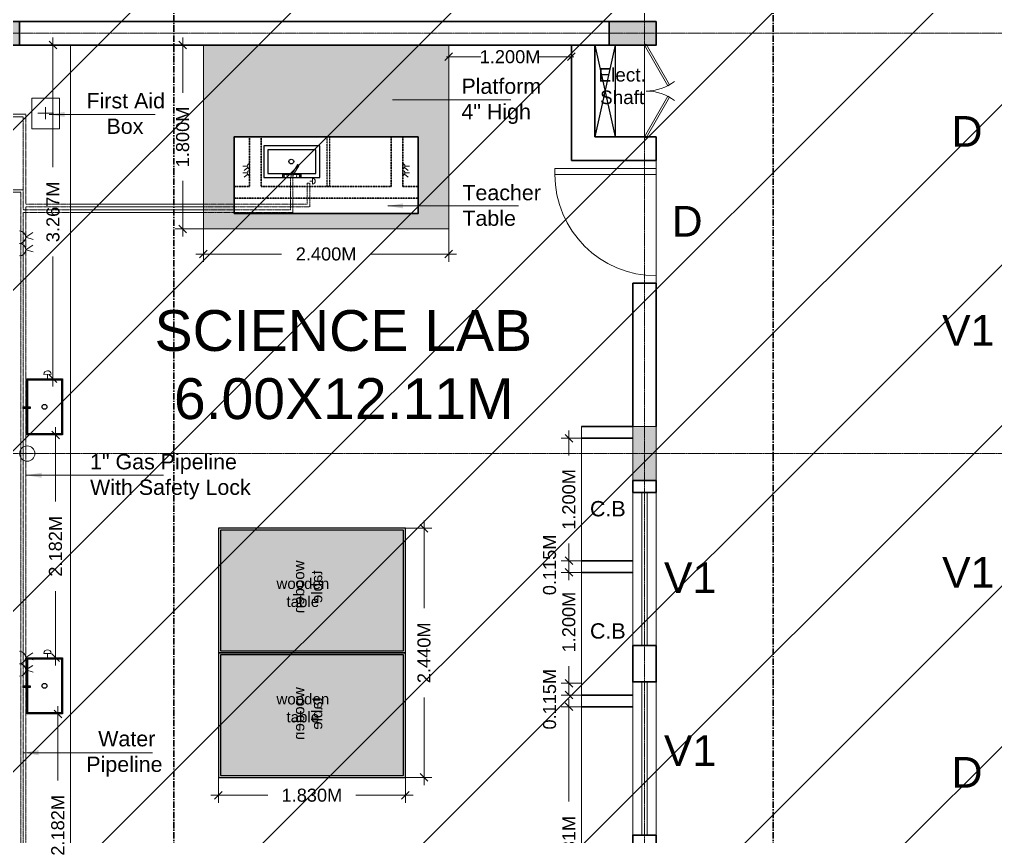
# Model space of a CAD drawing. Header units: metres. Extents: x 1608201 to 1961866, y 406505 to 647036.
# Drawn here: x 1683987 to 1693537, y 514562 to 522561 of the extents above; entities that cross this region are included whole.
import ezdxf

# ---------------------------------------------------------------- set-up
doc = ezdxf.new("R2010")
doc.units = ezdxf.units.M
doc.header["$LTSCALE"] = 1000
doc.header["$PDMODE"] = 35
doc.linetypes.add('CENTER', pattern=[2, 1.25, -0.25, 0.25, -0.25])
doc.linetypes.add('HIDDEN', pattern=[0.375, 0.25, -0.125])
doc.layers.get('Defpoints').update_dxf_attribs({"lineweight": 18})
for name, color, linetype, lineweight in [('- WALL', 7, 'Continuous', 30), ('2 elevation', 1, 'Continuous', 5), ('arrow', 63, 'Continuous', 13), ('Col-Hatch', 9, 'Continuous', 13), ('coloum hatch', 254, 'Continuous', 9), ('Column', 252, 'Continuous', 30), ('dimension', 6, 'Continuous', 13), ('Door', 54, 'Continuous', 13), ('elevation', 1, 'Continuous', 13), ('fire extinguisher', 1, 'Continuous', 15), ('Fixture', 44, 'Continuous', 9), ('gas pipeline', 25, 'Continuous', 13), ('grid', 21, 'CENTER', 15), ('Hatch', 8, 'Continuous', 13), ('P-SANRFIM', 6, 'Continuous', 9), ('Section Line', 135, 'CENTER', 30), ('SLAB', 5, 'Continuous', 20), ('Text-1', 240, 'Continuous', 15), ('Text-2', 122, 'Continuous', 25), ('Ventilator', 6, 'Continuous', 18), ('Wall', 7, 'Continuous', 30), ('wall l', 7, 'Continuous', 20), ('water pipeline', 95, 'Continuous', 13), ('Window-Wall', 7, 'Continuous', 18)]:
    doc.layers.add(name, color=color, linetype=linetype, lineweight=lineweight)
for name, color, linetype in [('cupboard', 37, 'Continuous'), ('text', 7, 'Continuous'), ('wash basin', 21, 'Continuous')]:
    doc.layers.add(name, color=color, linetype=linetype)
doc.styles.add('dim-stylus bt', font='arial.ttf')
doc.styles.add('L120', font='simplex.shx', dxfattribs={"height": 1})
doc.dimstyles.new('1      100 (big)', dxfattribs={"dimscale": 75, "dimtxt": 5, "dimasz": 3.5, "dimexe": 1.5, "dimexo": 2, "dimgap": 1, "dimtad": 0, "dimdec": 3, "dimlfac": 0.001, "dimzin": 0, "dimdsep": 46, "dimtxsty": 'dim-stylus bt', "dimblk": 'OBLIQUE', "dimcen": 0, "dimdle": 0.6, "dimclrd": 256, "dimclre": 7, "dimclrt": 256, "dimadec": 0, "dimazin": 0, "dimtfac": 0.7, "dimtdec": 3, "dimtofl": 0, "dimtmove": 1, "dimatfit": 3, "dimldrblk": 'OPEN90', "dimfxl": 0, "dimtolj": 1, "dimtzin": 0, "dimlwd": 15, "dimlwe": 15, "dimarcsym": 0})
doc.dimstyles.new('Tabrej', dxfattribs={"dimtxt": 0.32, "dimasz": 0.2, "dimexe": 0, "dimexo": 0.15, "dimgap": 0.09, "dimtad": 0, "dimdec": 3, "dimzin": 0, "dimdsep": 46, "dimtxsty": 'dim-stylus bt', "dimblk": 'ARCHTICK', "dimcen": 0, "dimdle": 0.05, "dimclrd": 256, "dimclre": 256, "dimclrt": 7, "dimadec": 0, "dimazin": 0, "dimtfac": 1, "dimtdec": 3, "dimtofl": 0, "dimtmove": 0, "dimatfit": 1, "dimfxl": 0, "dimtolj": 1, "dimtzin": 0, "dimlwd": -1, "dimlwe": -1, "dimarcsym": 0})

# ---------------------------------------------------------------- blocks, each defined once
blk = doc.blocks.new('CC')
at = {"layer": 'Col-Hatch', "ltscale": 0.05}
blk.add_hatch(color=256, dxfattribs=at).paths.add_polyline_path([(4078.606, 341.3281), (4078.606, 341.0981), (4079.066, 341.0981), (4079.066, 341.3281)])
at = {"layer": 'Column'}
blk.add_lwpolyline([(4078.606, 341.3281), (4079.066, 341.3281), (4079.066, 341.0981), (4078.606, 341.0981)], close=True, dxfattribs=at)
blk = doc.blocks.new('DFG')
at = {"layer": 'Col-Hatch', "ltscale": 0.05}
blk.add_hatch(color=256, dxfattribs=at).paths.add_polyline_path([(3557.5612, -332.0739), (3557.5612, -332.3039), (3557.0312, -332.3039), (3557.0312, -332.0739)])
blk.add_lwpolyline([(3557.5612, -332.0739), (3557.5612, -332.3039), (3557.0312, -332.3039), (3557.0312, -332.0739), (3557.5612, -332.0739)], dxfattribs=at)
blk = doc.blocks.new('gd')
at = {"layer": 'Door', "ltscale": 0.05}
blk.add_line((526.2223, -408.6283), (526.2223, -407.4283), dxfattribs=at)
blk.add_lwpolyline([(526.2223, -408.5506), (525.2307, -408.5506), (525.2307, -408.4906), (526.2223, -408.4906), (526.2223, -408.5506)], dxfattribs=at)
blk.add_arc((526.2223, -408.4906), 0.9915, 90, 180, dxfattribs=at)
blk = doc.blocks.new('Door - Left Hung 36 in.')
blk.add_lwpolyline([(0.75, -1.3), (0, 0), (31.18, 18), (31.93, 16.7)], close=True)
blk.add_arc((0, 0), 36, 0, 37.31013)
blk = doc.blocks.new('_ArchTick')
at = {"color": 0, "const_width": 0.15}
blk.add_lwpolyline([(-0.5, -0.5), (0.5, 0.5)], dxfattribs=at)
blk = doc.blocks.new('_Oblique')
at = {"color": 0, "linetype": 'ByBlock', "lineweight": -2}
blk.add_line((-0.5, -0.5), (0.5, 0.5), dxfattribs=at)
blk = doc.blocks.new('*D535')
at = {"layer": 'Defpoints', "color": 0, "ltscale": 50, "transparency": 16777216}
for p in [(1685583.6, 522311), (1685787.1, 522311), (1685787.1, 520511)]:
    blk.add_point(p, dxfattribs=at)
at = {"layer": 'dimension', "lineweight": 15, "ltscale": 50, "transparency": 16777216}
for p, q in [((1685583.6, 522386), (1685583.6, 521841.6)), ((1685583.6, 520436), (1685583.6, 520980.4))]:
    blk.add_line(p, q, dxfattribs=at)
at = {"layer": 'dimension', "color": 7, "lineweight": 15, "ltscale": 50, "transparency": 16777216}
for p, q in [((1685787.1, 522311), (1685508.6, 522311)), ((1685787.1, 520511), (1685508.6, 520511))]:
    blk.add_line(p, q, dxfattribs=at)
at = {"layer": 'dimension', "lineweight": 15, "ltscale": 50, "transparency": 16777216, "xscale": 75, "yscale": 75, "zscale": 75}
for p, rotation in [((1685583.6, 522311), 90), ((1685583.6, 520511), 270)]:
    blk.add_blockref('_Oblique', p, dxfattribs=dict(at, rotation=rotation))
at = {"layer": 'dimension', "ltscale": 50, "transparency": 16777216, "insert": (1685583.6, 521411), "char_height": 127.5, "attachment_point": 5, "rotation": 90, "style": 'dim-stylus bt'}
blk.add_mtext('\\A1;1.800M', dxfattribs=at)
blk = doc.blocks.new('_Open90')
at = {"color": 0, "linetype": 'ByBlock', "lineweight": -2}
for p, q in [((0, 0), (-1, 0)), ((-0.5, 0.5), (0, 0)), ((0, 0), (-0.5, -0.5))]:
    blk.add_line(p, q, dxfattribs=at)
blk = doc.blocks.new('*D536')
at = {"layer": 'Defpoints', "color": 0, "ltscale": 50, "transparency": 16777216}
for p in [(1685787.1, 520511), (1688187.1, 520511), (1685787.1, 520264.7)]:
    blk.add_point(p, dxfattribs=at)
at = {"layer": 'dimension', "color": 7, "lineweight": 15, "ltscale": 50, "transparency": 16777216}
for p, q in [((1685787.1, 520511), (1685787.1, 520189.7)), ((1688187.1, 520511), (1688187.1, 520189.7))]:
    blk.add_line(p, q, dxfattribs=at)
at = {"layer": 'dimension', "lineweight": 15, "ltscale": 50, "transparency": 16777216}
for p, q in [((1685712.1, 520264.7), (1686549.4, 520264.7)), ((1688262.1, 520264.7), (1687424.8, 520264.7))]:
    blk.add_line(p, q, dxfattribs=at)
at = {"layer": 'dimension', "lineweight": 15, "ltscale": 50, "transparency": 16777216, "xscale": 75, "yscale": 75, "zscale": 75, "rotation": 180}
blk.add_blockref('_Oblique', (1685787.1, 520264.7), dxfattribs=at)
at = {"layer": 'dimension', "lineweight": 15, "ltscale": 50, "transparency": 16777216, "xscale": 75, "yscale": 75, "zscale": 75}
blk.add_blockref('_Oblique', (1688187.1, 520264.7), dxfattribs=at)
at = {"layer": 'dimension', "ltscale": 50, "transparency": 16777216, "insert": (1686987.1, 520264.7), "char_height": 127.5, "attachment_point": 5, "style": 'dim-stylus bt'}
blk.add_mtext('\\A1;2.400M', dxfattribs=at)
blk = doc.blocks.new('*D537')
at = {"layer": 'Defpoints', "color": 0, "ltscale": 50, "transparency": 16777216}
for p in [(1689362.6, 517261.8), (1689487.1, 517261.8), (1689487.1, 516061.8)]:
    blk.add_point(p, dxfattribs=at)
at = {"layer": 'dimension', "lineweight": 15, "ltscale": 50, "transparency": 16777216}
for p, q in [((1689362.6, 517336.8), (1689362.6, 517092.4)), ((1689362.6, 515986.8), (1689362.6, 516231.2))]:
    blk.add_line(p, q, dxfattribs=at)
at = {"layer": 'dimension', "color": 7, "lineweight": 15, "ltscale": 50, "transparency": 16777216}
for p, q in [((1689487.1, 517261.8), (1689287.6, 517261.8)), ((1689487.1, 516061.8), (1689287.6, 516061.8))]:
    blk.add_line(p, q, dxfattribs=at)
at = {"layer": 'dimension', "lineweight": 15, "ltscale": 50, "transparency": 16777216, "xscale": 75, "yscale": 75, "zscale": 75}
for p, rotation in [((1689362.6, 517261.8), 90), ((1689362.6, 516061.8), 270)]:
    blk.add_blockref('_Oblique', p, dxfattribs=dict(at, rotation=rotation))
at = {"layer": 'dimension', "ltscale": 50, "transparency": 16777216, "insert": (1689362.6, 516661.8), "char_height": 127.5, "attachment_point": 5, "rotation": 90, "style": 'dim-stylus bt'}
blk.add_mtext('\\A1;1.200M', dxfattribs=at)
blk = doc.blocks.new('Faucet - kit sink top')
at = {"layer": 'Fixture'}
for p, q in [((-5.5, -0.75), (-5.5, -1.25)), ((-4.94278, -0.75), (-5.5, -0.75)), ((-5.5, -1.25), (-4.94278, -1.25)), ((-0.14775, -1.7441), (3.56698, -8.1782)), ((4.43301, -7.6782), (0.71828, -1.2441)), ((4.94278, -0.75), (5.5, -0.75)), ((5.5, -1.25), (4.94278, -1.25)), ((5.5, -0.75), (5.5, -1.25))]:
    blk.add_line(p, q, dxfattribs=at)
blk.add_lwpolyline([(-0.00587, -2), (-6, -2), (-6, 0), (6, 0), (6, -2), (1.15195, -2)], dxfattribs=at)
for centre, radius in [((-4, -1), 1), ((4, -1), 1), ((0, -1), 0.75)]:
    blk.add_circle(centre, radius, dxfattribs=at)
blk.add_arc((4, -7.9282), 0.5, 210, 30, dxfattribs=at)
blk = doc.blocks.new('tyrtyr')
at = {"layer": 'Fixture'}
for p, q in [((1314980, 621255), (1314888, 621255)), ((1314934, 621282), (1314934, 621337)), ((1314951, 621276), (1314987, 621322))]:
    blk.add_line(p, q, dxfattribs=at)
blk.add_arc((1314934, 621250), 31.6, 9.1026, 170.8974, dxfattribs=at)
blk = doc.blocks.new('dfgrge')
at = {"layer": 'elevation'}
for p, q in [((1314379.9, 626684.3), (1314435.8, 626684.3)), ((1314407.8, 626684.3), (1314407.8, 626658.5))]:
    blk.add_line(p, q, dxfattribs=at)
blk.add_arc((1314407.8, 626684.3), 28, 0, 180, dxfattribs=at)
blk = doc.blocks.new('*D539')
at = {"layer": 'Defpoints', "color": 0, "ltscale": 50, "transparency": 16777216}
for p in [(1689487.1, 518461.8), (1689362.6, 517261.8), (1689487.1, 517261.8)]:
    blk.add_point(p, dxfattribs=at)
at = {"layer": 'dimension', "lineweight": 15, "ltscale": 50, "transparency": 16777216}
for p, q in [((1689362.6, 518536.8), (1689362.6, 518292.4)), ((1689362.6, 517186.8), (1689362.6, 517431.2))]:
    blk.add_line(p, q, dxfattribs=at)
at = {"layer": 'dimension', "color": 7, "lineweight": 15, "ltscale": 50, "transparency": 16777216}
for p, q in [((1689487.1, 518461.8), (1689287.6, 518461.8)), ((1689487.1, 517261.8), (1689287.6, 517261.8))]:
    blk.add_line(p, q, dxfattribs=at)
at = {"layer": 'dimension', "lineweight": 15, "ltscale": 50, "transparency": 16777216, "xscale": 75, "yscale": 75, "zscale": 75}
for p, rotation in [((1689362.6, 518461.8), 90), ((1689362.6, 517261.8), 270)]:
    blk.add_blockref('_Oblique', p, dxfattribs=dict(at, rotation=rotation))
at = {"layer": 'dimension', "ltscale": 50, "transparency": 16777216, "insert": (1689362.6, 517861.8), "char_height": 127.5, "attachment_point": 5, "rotation": 90, "style": 'dim-stylus bt'}
blk.add_mtext('\\A1;1.200M', dxfattribs=at)
blk = doc.blocks.new('*D540')
at = {"layer": 'Defpoints', "color": 0, "ltscale": 50, "transparency": 16777216}
for p in [(1687763.2, 517580.5), (1687945.2, 517580.5), (1687763.2, 515140.5)]:
    blk.add_point(p, dxfattribs=at)
at = {"layer": 'dimension', "lineweight": 15, "ltscale": 50, "transparency": 16777216}
for p, q in [((1687945.2, 517655.5), (1687945.2, 516798.2)), ((1687945.2, 515065.5), (1687945.2, 515922.8))]:
    blk.add_line(p, q, dxfattribs=at)
at = {"layer": 'dimension', "color": 7, "lineweight": 15, "ltscale": 50, "transparency": 16777216}
for p, q in [((1687763.2, 517580.5), (1688020.2, 517580.5)), ((1687763.2, 515140.5), (1688020.2, 515140.5))]:
    blk.add_line(p, q, dxfattribs=at)
at = {"layer": 'dimension', "lineweight": 15, "ltscale": 50, "transparency": 16777216, "xscale": 75, "yscale": 75, "zscale": 75}
for p, rotation in [((1687945.2, 517580.5), 90), ((1687945.2, 515140.5), 270)]:
    blk.add_blockref('_Oblique', p, dxfattribs=dict(at, rotation=rotation))
at = {"layer": 'dimension', "ltscale": 50, "transparency": 16777216, "insert": (1687945.2, 516360.5), "char_height": 127.5, "attachment_point": 5, "rotation": 90, "style": 'dim-stylus bt'}
blk.add_mtext('\\A1;2.440M', dxfattribs=at)
blk = doc.blocks.new('*D541')
at = {"layer": 'Defpoints', "color": 0, "ltscale": 50, "transparency": 16777216}
for p in [(1684372.1, 515762.2), (1684362.1, 513580.1), (1684362.1, 513580.1)]:
    blk.add_point(p, dxfattribs=at)
at = {"layer": 'dimension', "lineweight": 15, "ltscale": 50, "transparency": 16777216}
for p, q in [((1684362.1, 515837.2), (1684362.1, 515108.9)), ((1684362.1, 513505.1), (1684362.1, 514233.5))]:
    blk.add_line(p, q, dxfattribs=at)
at = {"layer": 'dimension', "color": 7, "lineweight": 15, "ltscale": 50, "transparency": 16777216}
for p, q in [((1684372.1, 515762.2), (1684287.1, 515762.2)), ((1684362.1, 513580.1), (1684287.1, 513580.1))]:
    blk.add_line(p, q, dxfattribs=at)
at = {"layer": 'dimension', "lineweight": 15, "ltscale": 50, "transparency": 16777216, "xscale": 75, "yscale": 75, "zscale": 75}
for p, rotation in [((1684362.1, 515762.2), 90), ((1684362.1, 513580.1), 270)]:
    blk.add_blockref('_Oblique', p, dxfattribs=dict(at, rotation=rotation))
at = {"layer": 'dimension', "ltscale": 50, "transparency": 16777216, "insert": (1684362.1, 514671.2), "char_height": 127.5, "attachment_point": 5, "rotation": 90, "style": 'dim-stylus bt'}
blk.add_mtext('\\A1;2.182M', dxfattribs=at)
blk = doc.blocks.new('*D542')
at = {"layer": 'Defpoints', "color": 0, "ltscale": 50, "transparency": 16777216}
for p in [(1684339.3, 518494.3), (1684407.1, 518494.3), (1684407.1, 516312.2)]:
    blk.add_point(p, dxfattribs=at)
at = {"layer": 'dimension', "lineweight": 15, "ltscale": 50, "transparency": 16777216}
for p, q in [((1684339.3, 518569.3), (1684339.3, 517841)), ((1684339.3, 516237.2), (1684339.3, 516965.6))]:
    blk.add_line(p, q, dxfattribs=at)
at = {"layer": 'dimension', "color": 7, "lineweight": 15, "ltscale": 50, "transparency": 16777216}
for p, q in [((1684407.1, 518494.3), (1684264.3, 518494.3)), ((1684407.1, 516312.2), (1684264.3, 516312.2))]:
    blk.add_line(p, q, dxfattribs=at)
at = {"layer": 'dimension', "lineweight": 15, "ltscale": 50, "transparency": 16777216, "xscale": 75, "yscale": 75, "zscale": 75}
for p, rotation in [((1684339.3, 518494.3), 90), ((1684339.3, 516312.2), 270)]:
    blk.add_blockref('_Oblique', p, dxfattribs=dict(at, rotation=rotation))
at = {"layer": 'dimension', "ltscale": 50, "transparency": 16777216, "insert": (1684339.3, 517403.3), "char_height": 127.5, "attachment_point": 5, "rotation": 90, "style": 'dim-stylus bt'}
blk.add_mtext('\\A1;2.182M', dxfattribs=at)
blk = doc.blocks.new('*D543')
at = {"layer": 'Defpoints', "color": 0, "ltscale": 50, "transparency": 16777216}
for p in [(1684314.5, 522311), (1684407.1, 522311), (1684407.1, 519044.3)]:
    blk.add_point(p, dxfattribs=at)
at = {"layer": 'dimension', "lineweight": 15, "ltscale": 50, "transparency": 16777216}
for p, q in [((1684314.5, 522386), (1684314.5, 521114.2)), ((1684314.5, 518969.3), (1684314.5, 520241.1))]:
    blk.add_line(p, q, dxfattribs=at)
at = {"layer": 'dimension', "color": 7, "lineweight": 15, "ltscale": 50, "transparency": 16777216}
for p, q in [((1684407.1, 522311), (1684239.5, 522311)), ((1684407.1, 519044.3), (1684239.5, 519044.3))]:
    blk.add_line(p, q, dxfattribs=at)
at = {"layer": 'dimension', "lineweight": 15, "ltscale": 50, "transparency": 16777216, "xscale": 75, "yscale": 75, "zscale": 75}
for p, rotation in [((1684314.5, 522311), 90), ((1684314.5, 519044.3), 270)]:
    blk.add_blockref('_Oblique', p, dxfattribs=dict(at, rotation=rotation))
at = {"layer": 'dimension', "ltscale": 50, "transparency": 16777216, "insert": (1684314.5, 520677.7), "char_height": 127.5, "attachment_point": 5, "rotation": 90, "style": 'dim-stylus bt'}
blk.add_mtext('\\A1;3.267M', dxfattribs=at)
blk = doc.blocks.new('*D544')
at = {"layer": 'Defpoints', "color": 0, "ltscale": 50, "transparency": 16777216}
for p in [(1688187.1, 522311), (1689387.1, 522311), (1689387.1, 522196)]:
    blk.add_point(p, dxfattribs=at)
at = {"layer": 'dimension', "lineweight": 15, "ltscale": 50, "transparency": 16777216}
for p, q in [((1688187.1, 522311), (1688187.1, 522195.2)), ((1689387.1, 522311), (1689387.1, 522195.2)), ((1688164.6, 522196), (1688502.7, 522196)), ((1689409.6, 522196), (1689071.5, 522196))]:
    blk.add_line(p, q, dxfattribs=at)
at = {"layer": 'dimension', "lineweight": 15, "ltscale": 50, "transparency": 16777216, "xscale": 75, "yscale": 75, "zscale": 75, "rotation": 180}
blk.add_blockref('_Oblique', (1688187.1, 522196), dxfattribs=at)
at = {"layer": 'dimension', "lineweight": 15, "ltscale": 50, "transparency": 16777216, "xscale": 75, "yscale": 75, "zscale": 75}
blk.add_blockref('_Oblique', (1689387.1, 522196), dxfattribs=at)
at = {"layer": 'dimension', "ltscale": 50, "transparency": 16777216, "insert": (1688787.1, 522196), "char_height": 127.5, "attachment_point": 5, "style": 'dim-stylus bt'}
blk.add_mtext('\\A1;1.200M', dxfattribs=at)
blk = doc.blocks.new('*D548')
at = {"layer": 'Defpoints', "color": 0, "ltscale": 50, "transparency": 16777216}
for p in [(1689362.6, 515831.8), (1689487.1, 515831.8), (1689483.8, 513101)]:
    blk.add_point(p, dxfattribs=at)
at = {"layer": 'dimension', "lineweight": 15, "ltscale": 50, "transparency": 16777216}
for p, q in [((1689362.6, 515906.8), (1689362.6, 514904.1)), ((1689362.6, 513026), (1689362.6, 514028.7))]:
    blk.add_line(p, q, dxfattribs=at)
at = {"layer": 'dimension', "color": 7, "lineweight": 15, "ltscale": 50, "transparency": 16777216}
for p, q in [((1689487.1, 515831.8), (1689287.6, 515831.8)), ((1689483.8, 513101), (1689287.6, 513101))]:
    blk.add_line(p, q, dxfattribs=at)
at = {"layer": 'dimension', "lineweight": 15, "ltscale": 50, "transparency": 16777216, "xscale": 75, "yscale": 75, "zscale": 75}
for p, rotation in [((1689362.6, 515831.8), 90), ((1689362.6, 513101), 270)]:
    blk.add_blockref('_Oblique', p, dxfattribs=dict(at, rotation=rotation))
at = {"layer": 'dimension', "ltscale": 50, "transparency": 16777216, "insert": (1689362.6, 514466.4), "char_height": 127.5, "attachment_point": 5, "rotation": 90, "style": 'dim-stylus bt'}
blk.add_mtext('\\A1;2.731M', dxfattribs=at)
blk = doc.blocks.new('*D549')
at = {"layer": 'Defpoints', "color": 0, "ltscale": 50, "transparency": 16777216}
for p in [(1689362.6, 517261.8), (1689487.1, 517261.8), (1689487.1, 517146.8)]:
    blk.add_point(p, dxfattribs=at)
at = {"layer": 'dimension', "lineweight": 15, "ltscale": 50, "transparency": 16777216}
for p, q in [((1689362.6, 517261.8), (1689362.6, 517336.8)), ((1689362.6, 517146.8), (1689362.6, 517071.8))]:
    blk.add_line(p, q, dxfattribs=at)
at = {"layer": 'dimension', "color": 7, "lineweight": 15, "ltscale": 50, "transparency": 16777216}
for p, q in [((1689487.1, 517261.8), (1689287.6, 517261.8)), ((1689487.1, 517146.8), (1689287.6, 517146.8))]:
    blk.add_line(p, q, dxfattribs=at)
at = {"layer": 'dimension', "lineweight": 15, "ltscale": 50, "transparency": 16777216, "xscale": 75, "yscale": 75, "zscale": 75}
for p, rotation in [((1689362.6, 517261.8), 270), ((1689362.6, 517146.8), 90)]:
    blk.add_blockref('_Oblique', p, dxfattribs=dict(at, rotation=rotation))
at = {"layer": 'dimension', "ltscale": 50, "transparency": 16777216, "insert": (1689174, 517221.2), "char_height": 127.5, "attachment_point": 5, "rotation": 90, "style": 'dim-stylus bt'}
blk.add_mtext('\\A1;0.115M', dxfattribs=at)
blk = doc.blocks.new('*D550')
at = {"layer": 'Defpoints', "color": 0, "ltscale": 50, "transparency": 16777216}
for p in [(1689362.6, 515946.8), (1689487.1, 515946.8), (1689487.1, 515831.8)]:
    blk.add_point(p, dxfattribs=at)
at = {"layer": 'dimension', "lineweight": 15, "ltscale": 50, "transparency": 16777216}
for p, q in [((1689362.6, 515946.8), (1689362.6, 516021.8)), ((1689362.6, 515831.8), (1689362.6, 515756.8))]:
    blk.add_line(p, q, dxfattribs=at)
at = {"layer": 'dimension', "color": 7, "lineweight": 15, "ltscale": 50, "transparency": 16777216}
for p, q in [((1689487.1, 515946.8), (1689287.6, 515946.8)), ((1689487.1, 515831.8), (1689287.6, 515831.8))]:
    blk.add_line(p, q, dxfattribs=at)
at = {"layer": 'dimension', "lineweight": 15, "ltscale": 50, "transparency": 16777216, "xscale": 75, "yscale": 75, "zscale": 75}
for p, rotation in [((1689362.6, 515946.8), 270), ((1689362.6, 515831.8), 90)]:
    blk.add_blockref('_Oblique', p, dxfattribs=dict(at, rotation=rotation))
at = {"layer": 'dimension', "ltscale": 50, "transparency": 16777216, "insert": (1689174, 515906.2), "char_height": 127.5, "attachment_point": 5, "rotation": 90, "style": 'dim-stylus bt'}
blk.add_mtext('\\A1;0.115M', dxfattribs=at)
blk = doc.blocks.new('*D551')
at = {"layer": 'Defpoints', "color": 0, "ltscale": 50, "transparency": 16777216}
for p in [(1685933.2, 515140.5), (1687763.2, 515140.5), (1687763.2, 514965.7)]:
    blk.add_point(p, dxfattribs=at)
at = {"layer": 'dimension', "color": 7, "lineweight": 15, "ltscale": 50, "transparency": 16777216}
for p, q in [((1685933.2, 515140.5), (1685933.2, 514890.7)), ((1687763.2, 515140.5), (1687763.2, 514890.7))]:
    blk.add_line(p, q, dxfattribs=at)
at = {"layer": 'dimension', "lineweight": 15, "ltscale": 50, "transparency": 16777216}
for p, q in [((1685858.2, 514965.7), (1686417.6, 514965.7)), ((1687838.2, 514965.7), (1687278.8, 514965.7))]:
    blk.add_line(p, q, dxfattribs=at)
at = {"layer": 'dimension', "lineweight": 15, "ltscale": 50, "transparency": 16777216, "xscale": 75, "yscale": 75, "zscale": 75, "rotation": 180}
blk.add_blockref('_Oblique', (1685933.2, 514965.7), dxfattribs=at)
at = {"layer": 'dimension', "lineweight": 15, "ltscale": 50, "transparency": 16777216, "xscale": 75, "yscale": 75, "zscale": 75}
blk.add_blockref('_Oblique', (1687763.2, 514965.7), dxfattribs=at)
at = {"layer": 'dimension', "ltscale": 50, "transparency": 16777216, "insert": (1686848.2, 514965.7), "char_height": 127.5, "attachment_point": 5, "style": 'dim-stylus bt'}
blk.add_mtext('\\A1;1.830M', dxfattribs=at)

msp = doc.modelspace()

# ---------------------------------------------------------------- hatches: boundary and pattern name
at = {"layer": 'Hatch', "ltscale": 0.05}
h = msp.add_hatch(dxfattribs=at)
h.set_pattern_fill('ANSI31', color=256, scale=350, style=0)
h.set_pattern_definition([(45, (23071, 4e-06), (-785.7724, 785.7724), [])])
h.paths.add_polyline_path([(1700027.1065, 505850.9938), (1700027.1065, 543385.9931), (1688847.1067, 543385.9931), (1688847.1067, 535155.9932), (1683757.1068, 535155.9932), (1683757.1068, 509965.9937), (1689987.1067, 509965.9937), (1689987.1067, 505850.9938)])
at = {"layer": 'P-SANRFIM'}
h = msp.add_hatch(color=256, dxfattribs=at)
h.set_gradient(color1=(127, 0, 0), one_color=1, tint=1, name='CYLINDER')
h.paths.add_polyline_path([(1685787.1064, 522310.9935), (1685787.1064, 520510.9935), (1688187.1063, 520510.9935), (1688187.1063, 522310.9935)])
h.paths.add_polyline_path([(1687887.1063, 521410.9935), (1687887.1063, 520660.9935), (1686087.1064, 520660.9935), (1686087.1064, 521410.9935)], flags=16)
h = msp.add_hatch(color=256, dxfattribs=at)
h.set_gradient(color1=(127, 0, 0), one_color=1, tint=1, name='CYLINDER')
h.paths.add_polyline_path([(1685953.1875, 516340.4574), (1685953.1875, 515160.4574), (1687743.1874, 515160.4574), (1687743.1874, 516340.4574)])
h.paths.add_polyline_path([(1687743.1874, 516380.4574), (1687743.1874, 517560.4574), (1685953.1875, 517560.4574), (1685953.1875, 516380.4574)])
at = {"layer": 'wash basin'}
for points in [[(1684407.1064, 518494.3105), (1684407.1064, 519044.3105), (1684057.1064, 519044.3105), (1684057.1064, 518769.3105), (1684067.1064, 518769.3105), (1684067.1064, 519034.3105), (1684397.1064, 519034.3105), (1684397.1064, 518504.3105), (1684067.1064, 518504.3105), (1684067.1064, 518752.6624), (1684057.1064, 518752.6624), (1684057.1064, 518494.3105)], [(1684407.1064, 515762.2214), (1684407.1064, 516312.2213), (1684057.1064, 516312.2213), (1684057.1064, 516037.2214), (1684067.1064, 516037.2214), (1684067.1064, 516302.2213), (1684397.1064, 516302.2213), (1684397.1064, 515772.2214), (1684067.1064, 515772.2214), (1684067.1064, 516020.5732), (1684057.1064, 516020.5732), (1684057.1064, 515762.2214)]]:
    msp.add_hatch(color=256, dxfattribs=at).paths.add_polyline_path(points)
h = msp.add_hatch(color=256, dxfattribs=at)
h.paths.add_polyline_path([(1684092.6585, 518752.6624), (1684092.6585, 518769.3105), (1684057.1064, 518769.3105), (1684057.1064, 518752.6624)])
h.paths.add_polyline_path([(1684057.1064, 518752.6624), (1684057.1064, 518769.3105), (1684046.1289, 518769.3105), (1684046.1289, 518752.6624)])
h.paths.add_polyline_path([(1684046.1289, 518752.6624), (1684046.1289, 518769.3105), (1684021.5543, 518769.3105), (1684021.5543, 518752.6624)])
h = msp.add_hatch(color=256, dxfattribs=at)
h.paths.add_polyline_path([(1684092.6585, 516020.5732), (1684092.6585, 516037.2214), (1684057.1064, 516037.2214), (1684057.1064, 516020.5732)])
h.paths.add_polyline_path([(1684057.1064, 516020.5732), (1684057.1064, 516037.2214), (1684046.1289, 516037.2214), (1684046.1289, 516020.5732)])
h.paths.add_polyline_path([(1684046.1289, 516020.5732), (1684046.1289, 516037.2214), (1684021.5543, 516037.2214), (1684021.5543, 516020.5732)])

# ---------------------------------------------------------------- linework, layer by layer
at = {"layer": '- WALL'}
for p, q in [((1683987.1068, 522540.9935), (1689987.1067, 522540.9935)), ((1683987.1068, 522540.9935), (1689987.1067, 522540.9935)), ((1683987.1068, 522310.9935), (1689987.1067, 522310.9935)), ((1683987.1068, 522310.9935), (1689987.1067, 522310.9935)), ((1689387.1067, 522310.9935), (1689387.1067, 521180.9935)), ((1689617.1067, 522310.9935), (1689617.1067, 521410.9935)), ((1689617.1067, 521410.9935), (1690217.1067, 521410.9935)), ((1690217.1067, 521410.9935), (1690217.1067, 521180.9935)), ((1689387.1067, 521180.9935), (1690217.1067, 521180.9935))]:
    msp.add_line(p, q, dxfattribs=at)
at = {"layer": '- WALL', "ltscale": 0.05}
for p, q in [((1689987.1067, 518576.7695), (1689487.1063, 518576.7695)), ((1689987.1067, 518461.7695), (1689487.1067, 518461.7695)), ((1689987.1067, 517261.7695), (1689487.1067, 517261.7695)), ((1689987.1067, 517146.7695), (1689487.1067, 517146.7695)), ((1689987.1067, 515946.7695), (1689487.1067, 515946.7695)), ((1689987.1067, 515831.7695), (1689487.1067, 515831.7695))]:
    msp.add_line(p, q, dxfattribs=at)
at = {"layer": '- WALL'}
for points in [[(1690217.1068, 517930.9936), (1689987.1067, 517930.9936), (1689987.1067, 518045.9937), (1690217.1068, 518045.9937)], [(1690217.1068, 516430.9935), (1689987.1068, 516430.9935), (1689987.1068, 516075.9936), (1690217.1068, 516075.9936)], [(1690217.1068, 514575.9935), (1689987.1067, 514575.9935), (1689987.1067, 514460.9934), (1690217.1068, 514460.9934)]]:
    msp.add_lwpolyline(points, close=True, dxfattribs=at)
at = {"ltscale": 50}
for p, q in [((1689817.1067, 522310.9935), (1689617.1067, 521410.9935)), ((1689617.1067, 522310.9935), (1689817.1067, 521410.9935)), ((1689817.1067, 522310.9935), (1689817.1067, 521410.9935))]:
    msp.add_line(p, q, dxfattribs=at)
for points in [[(1687763.1874, 516360.4574), (1687763.1874, 517580.4574), (1685933.1875, 517580.4574), (1685933.1875, 516360.4574)], [(1687743.1874, 516380.4574), (1687743.1874, 517560.4574), (1685953.1875, 517560.4574), (1685953.1875, 516380.4574)], [(1687763.1874, 515140.4574), (1687763.1874, 516360.4574), (1685933.1875, 516360.4574), (1685933.1875, 515140.4574)], [(1687743.1874, 515160.4574), (1687743.1874, 516340.4574), (1685953.1875, 516340.4574), (1685953.1875, 515160.4574)]]:
    msp.add_lwpolyline(points, close=True)
at = {"layer": '2 elevation', "ltscale": 0.05}
for p, q in [((1684166.5053, 521644.0941), (1684318.3002, 521644.0941)), ((1684242.4027, 521703.9759), (1684242.4027, 521584.2124))]:
    msp.add_line(p, q, dxfattribs=at)
at = {"layer": 'cupboard', "linetype": 'HIDDEN', "ltscale": 0.01}
for p, q in [((1686997.1064, 520925.9935), (1686997.1064, 521410.9935)), ((1687022.1064, 520925.9935), (1687022.1064, 521410.9935))]:
    msp.add_line(p, q, dxfattribs=at)
at = {"layer": 'Door'}
msp.add_line((1690102.1067, 522310.9815), (1690102.1067, 521410.9895), dxfattribs=at)
at = {"layer": 'fire extinguisher', "ltscale": 0.05}
msp.add_circle((1684062.1064, 518310.9935), 75, dxfattribs=at)
at = {"layer": 'Fixture'}
for p, q in [((1684048.2999, 520429.687), (1684117.9997, 520475.1202)), ((1684048.2999, 520429.687), (1684120.0381, 520407.8381)), ((1684048.2999, 520307.3), (1684117.9997, 520352.7331)), ((1684048.2999, 520307.3), (1684120.0381, 520285.451)), ((1684048.2999, 516314.6871), (1684117.9997, 516360.1202)), ((1684048.2999, 516314.6871), (1684120.0381, 516292.8381)), ((1684048.2999, 516192.3001), (1684117.9997, 516237.7332)), ((1684048.2999, 516192.3001), (1684120.0381, 516170.4511))]:
    msp.add_line(p, q, dxfattribs=at)
at = {"layer": 'Fixture', "ltscale": 0.05}
msp.add_lwpolyline([(1684106.9358, 521791.4536), (1684377.8697, 521791.4536), (1684377.8697, 521491.4536), (1684106.9358, 521491.4536)], close=True, dxfattribs=at)
at = {"layer": 'Fixture'}
for centre in [(1683987.1064, 520429.687), (1683987.1064, 520307.3), (1683987.1064, 516314.6871), (1683987.1064, 516192.3001)]:
    msp.add_arc(centre, 61.1935, 270, 90, dxfattribs=at)
at = {"layer": 'gas pipeline', "ltscale": 0.05}
for p, q in [((1683543.0574, 521634.2397), (1684049.1064, 521634.2397)), ((1683543.0574, 521609.2397), (1684024.1064, 521609.2397)), ((1685787.1064, 520752.37), (1684487.1064, 520752.37)), ((1685787.1064, 520727.37), (1684487.1064, 520727.37))]:
    msp.add_line(p, q, dxfattribs=at)
at = {"layer": 'gas pipeline', "linetype": 'HIDDEN', "ltscale": 0.005}
for p, q in [((1684049.1064, 520752.37), (1684049.1064, 521634.2397)), ((1684024.1064, 520894.3072), (1684024.1064, 521609.2397)), ((1686802.9772, 520959.3716), (1686802.9772, 520752.37)), ((1686827.9772, 520959.3716), (1686802.9772, 520959.3716)), ((1686827.9772, 520959.3716), (1686827.9772, 520727.37)), ((1684049.1064, 520752.37), (1684487.1064, 520752.37)), ((1684049.1064, 510257.9937), (1684049.1064, 520727.37)), ((1684049.1064, 520727.37), (1684487.1064, 520727.37)), ((1686802.9772, 520752.37), (1685787.1064, 520752.37)), ((1686827.9772, 520727.37), (1685787.1064, 520727.37))]:
    msp.add_line(p, q, dxfattribs=at)
at = {"layer": 'gas pipeline', "color": 1}
for p, q in [((1684296.7801, 519087.1423), (1684226.0511, 519086.8271)), ((1684261.4156, 519086.9847), (1684261.4156, 519043.8845)), ((1684296.7801, 516355.0531), (1684226.0511, 516354.7379)), ((1684261.4156, 516354.8955), (1684261.4156, 516311.7953))]:
    msp.add_line(p, q, dxfattribs=at)
for centre in [(1684261.4156, 519086.9847), (1684261.4156, 516354.8955)]:
    msp.add_arc(centre, 35.3648, 0.25529315, 180.25529315, dxfattribs=at)
at = {"layer": 'grid', "ltscale": 0.01}
for p, q in [((1690102.1067, 505742.5033), (1690102.1067, 576580.0684)), ((1681424.0607, 522425.9935), (1703070.7295, 522425.9935)), ((1681424.0607, 518310.9935), (1703070.7295, 518310.9935))]:
    msp.add_line(p, q, dxfattribs=at)
at = {"layer": 'Section Line', "ltscale": 0.05}
for p, q in [((1685497.8043, 503841.6133), (1685497.8043, 578122.03)), ((1691363.1067, 503841.6133), (1691363.1067, 578122.03))]:
    msp.add_line(p, q, dxfattribs=at)
at = {"layer": 'SLAB'}
for p, q in [((1684487.1064, 522310.9935), (1684487.1064, 511873.9937)), ((1689487.1063, 518576.7695), (1689487.1063, 512315.9936))]:
    msp.add_line(p, q, dxfattribs=at)
at = {"layer": 'Ventilator'}
for p, q in [((1690077.1068, 517930.9936), (1690077.1068, 516430.9935)), ((1690127.1068, 517930.9936), (1690127.1068, 516430.9935)), ((1690077.1068, 514575.9935), (1690077.1068, 516075.9936)), ((1690127.1068, 514575.9935), (1690127.1068, 516075.9936))]:
    msp.add_line(p, q, dxfattribs=at)
at = {"layer": 'Wall', "ltscale": 0.1}
for p, q in [((1687887.1063, 521410.9935), (1686087.1064, 521410.9935)), ((1686087.1064, 520660.9935), (1686087.1064, 521410.9935)), ((1687887.1063, 520660.9935), (1687887.1063, 521410.9935)), ((1687887.1063, 520660.9935), (1687887.1063, 521410.9935)), ((1686087.1064, 520660.9935), (1687887.1063, 520660.9935))]:
    msp.add_line(p, q, dxfattribs=at)
at = {"layer": 'Wall', "linetype": 'HIDDEN', "ltscale": 0.01}
for p, q in [((1686237.1064, 521410.9935), (1686237.1064, 520925.9935)), ((1686352.1064, 521410.9935), (1686352.1064, 520925.9935)), ((1687622.1063, 520925.9935), (1687622.1063, 521410.9935)), ((1687737.1063, 520925.9935), (1687737.1063, 521410.9935)), ((1686087.1064, 520925.9935), (1686237.1064, 520925.9935)), ((1686087.1064, 520925.9935), (1686237.1064, 520925.9935)), ((1686352.1064, 520925.9935), (1687622.1063, 520925.9935)), ((1687737.1063, 520925.9935), (1687887.1063, 520925.9935)), ((1686087.1064, 520810.9935), (1687887.1063, 520810.9935))]:
    msp.add_line(p, q, dxfattribs=at)
at = {"layer": 'Wall', "ltscale": 0.05}
for p, q in [((1690217.1067, 519980.9935), (1689987.1067, 519980.9935)), ((1689987.1067, 519980.9935), (1689987.1067, 518576.7695)), ((1690217.1067, 518575.9935), (1690217.1067, 519980.9935))]:
    msp.add_line(p, q, dxfattribs=at)
at = {"layer": 'Wall'}
msp.add_lwpolyline([(1686087.1064, 520660.9935), (1686087.1064, 521410.9935), (1687887.1063, 521410.9935), (1687887.1063, 520660.9935)], close=True, dxfattribs=at)
at = {"layer": 'wall l'}
msp.add_lwpolyline([(1685787.1064, 522310.9935), (1688187.1063, 522310.9935), (1688187.1063, 520510.9935), (1685787.1064, 520510.9935)], close=True, dxfattribs=at)
at = {"layer": 'wash basin'}
for points in [[(1686927.0001, 521323.4935), (1686377.0001, 521323.4935), (1686377.0001, 521013.4935), (1686927.0001, 521013.4935)], [(1686887.2134, 521283.7068), (1686416.7867, 521283.7068), (1686416.7867, 521053.2801), (1686887.2134, 521053.2801)], [(1684057.1064, 518494.3105), (1684057.1064, 519044.3105), (1684407.1064, 519044.3105), (1684407.1064, 518494.3105)], [(1684067.1064, 518504.3105), (1684067.1064, 519034.3105), (1684397.1064, 519034.3105), (1684397.1064, 518504.3105)], [(1684021.5543, 518752.6624), (1684021.5543, 518769.3105), (1684092.6585, 518769.3105), (1684092.6585, 518752.6624)], [(1684057.1064, 515762.2214), (1684057.1064, 516312.2213), (1684407.1064, 516312.2213), (1684407.1064, 515762.2214)], [(1684067.1064, 515772.2214), (1684067.1064, 516302.2213), (1684397.1064, 516302.2213), (1684397.1064, 515772.2214)], [(1684021.5543, 516020.5732), (1684021.5543, 516037.2214), (1684092.6585, 516037.2214), (1684092.6585, 516020.5732)]]:
    msp.add_lwpolyline(points, close=True, dxfattribs=at)
for centre, radius in [((1686646.7355, 521170.3886), 23.0471), ((1684232.1064, 518769.3105), 23.8258), ((1684232.1064, 516037.2214), 23.8258)]:
    msp.add_circle(centre, radius, dxfattribs=at)
at = {"layer": 'water pipeline', "linetype": 'HIDDEN', "ltscale": 0.005}
for p, q in [((1686637.9356, 521013.4935), (1686637.9356, 520697.3473)), ((1686662.9356, 521013.4935), (1686662.9356, 520672.3473)), ((1683999.1064, 510207.9937), (1683999.1064, 520869.3072)), ((1684024.1064, 520697.3473), (1684024.1064, 520894.3072)), ((1684487.1064, 520697.3473), (1684024.1064, 520697.3473)), ((1684024.1064, 510232.9937), (1684024.1064, 520672.3473)), ((1684487.1064, 520672.3473), (1684024.1064, 520672.3473)), ((1686637.9356, 520697.3473), (1685787.1064, 520697.3473)), ((1686662.9356, 520672.3473), (1685787.1064, 520672.3473))]:
    msp.add_line(p, q, dxfattribs=at)
at = {"layer": 'water pipeline', "ltscale": 0.05}
for p, q in [((1683393.978, 520894.3072), (1684024.1064, 520894.3072)), ((1683393.978, 520869.3072), (1683999.1064, 520869.3072)), ((1685787.1064, 520697.3473), (1684487.1064, 520697.3473)), ((1685787.1064, 520672.3473), (1684487.1064, 520672.3473))]:
    msp.add_line(p, q, dxfattribs=at)
at = {"layer": 'Window-Wall'}
for p, q in [((1689987.1068, 516430.9935), (1689987.1068, 517930.9936)), ((1690217.1068, 517930.9936), (1690217.1068, 516430.9935)), ((1689987.1068, 516075.9936), (1689987.1068, 514575.9935)), ((1690217.1068, 514575.9935), (1690217.1068, 516075.9936))]:
    msp.add_line(p, q, dxfattribs=at)

# ---------------------------------------------------------------- block references
at = {"layer": 'coloum hatch', "ltscale": 0.05, "xscale": -999.9999814325156, "yscale": 999.9999814325156, "zscale": 999.9999814325156}
for p in [(5762593.0509, 181212.891), (5768823.0508, 181212.891)]:
    msp.add_blockref('CC', p, dxfattribs=at)
at = {"layer": 'coloum hatch', "xscale": -999.9999814325156, "yscale": 999.9999814325156, "zscale": 999.9999814325156, "rotation": 90}
msp.add_blockref('DFG', (1357913.2283, 4075607.126), dxfattribs=at)
at = {"layer": 'Door'}
for name, p, xscale, yscale, zscale, rotation in [('Door - Left Hung 36 in.', (1690118.6969, 522320.5559), 12.76584453242478, 12.76584453242478, 12.76584453242478, 270), ('Door - Left Hung 36 in.', (1690118.6969, 522320.5559), 12.76584453242478, 12.76584453242478, 12.76584453242478, 270), ('Door - Left Hung 36 in.', (1690118.6969, 521401.4151), -12.76584453242478, 12.76584453321183, 12.76584453266532, 270), ('Door - Left Hung 36 in.', (1690118.6969, 521401.4151), -12.76584453242478, 12.76584453321183, 12.76584453266532, 270), ('gd', (1163994.8224, 112552.6627), -999.9999814325156, 999.9999814325156, 999.9999814325156, 179.9999999850965)]:
    msp.add_blockref(name, p, dxfattribs=dict(at, xscale=xscale, yscale=yscale, zscale=zscale, rotation=rotation))
at = {"layer": 'Fixture'}
for name, p, xscale, yscale, zscale, rotation in [('tyrtyr', (2174145.3034, 1553820.5128), -0.7853590846061707, 0.7853590846061707, 0.7853590962060378, 90), ('Faucet - kit sink top', (1686652.0001, 521013.4935), -15.0875997543335, 15.08759969472885, 15.087599717321, 180), ('tyrtyr', (1199828.9093, 1553820.5128), 0.7853590846061707, 0.7853590846061707, 0.7853590962060378, 270), ('tyrtyr', (2174145.3034, 1553754.4807), -0.7853590846061707, 0.7853590846061707, 0.7853590962060378, 90), ('tyrtyr', (1199828.9093, 1553754.4807), 0.7853590846061707, 0.7853590846061707, 0.7853590962060378, 270)]:
    msp.add_blockref(name, p, dxfattribs=dict(at, xscale=xscale, yscale=yscale, zscale=zscale, rotation=rotation))
at = {"layer": 'Fixture', "rotation": 270}
msp.add_blockref('dfgrge', (1060168.4801, 1835385.5767), dxfattribs=at)

# ---------------------------------------------------------------- texts
at = {"layer": 'text', "attachment_point": 1, "rotation": 0.00000001, "style": 'L120'}
for s, insert, char_height, width in [('{\\fArial|b0|i0|c0|p34;Platform\\P4" High}', (1688311.1829, 521983.3347), 149.999997, 817.994862), ('\\pi74.764;{\\fArial|b0|i0|c0|p34;First Aid \\P\\pi270.71;Box}', (1684567.7763, 521841.3375), 149.999997, 885.612407), ('{\\fArial|b0|i0|c0|p34;Teacher\\PTable}', (1688320.4464, 520940.9513), 149.999997, 846.197566), ('\\pi595.7;{\\fArial|b0|i0|c0|p34;SCIENCE LAB\\P\\pi785.61;6.00X12.11M}', (1684712.3866, 519715.7572), 399.999993, 4832.063954), ('{\\fArial|b0|i0|c0|p34;1" Gas Pipeline With Safety Lock}', (1684677.2942, 518306.6999), 149.999997, 1620.224011), ('{\\fArial|b0|i0|c0|p34;C.B}', (1689569.2097, 517846.5529), 149.999997, 350.744674), ('{\\fArial|b0|i0|c0|p34;C.B}', (1689569.2097, 516649.4583), 149.999997, 350.744674), ('{\\fArial|b0|i0|c0|p34;  Water\\PPipeline}', (1684640.7623, 515594.6195), 149.999997, 774.246147)]:
    msp.add_mtext(s, dxfattribs=dict(at, insert=insert, char_height=char_height, width=width))
at = {"layer": 'Text-1', "insert": (1689883.9157, 521908.5758), "char_height": 132.48407, "width": 964.742709, "attachment_point": 5, "style": 'dim-stylus bt'}
msp.add_mtext('Elect. \\PShaft', dxfattribs=at)
at = {"layer": 'Text-1', "char_height": 300, "width": 1299.406916, "attachment_point": 1, "rotation": 0.00000001, "style": 'L120'}
for s, insert in [('\\pi525.69;{\\fArial|b0|i0|c0|p34;D}', (1692581.9404, 521615.463)), ('\\pi525.69;{\\fArial|b0|i0|c0|p34;D}', (1689842.7324, 520735.2983)), ('\\pi432.79;{\\fArial|b0|i0|c0|p34;V1}', (1692581.9404, 519668.1854)), ('\\pi432.79;{\\fArial|b0|i0|c0|p34;V1}', (1689859.8807, 517246.7067)), ('\\pi432.79;{\\fArial|b0|i0|c0|p34;V1}', (1692581.9404, 517298.6255)), ('\\pi432.79;{\\fArial|b0|i0|c0|p34;V1}', (1689859.8807, 515553.1853)), ('\\pi525.69;{\\fArial|b0|i0|c0|p34;D}', (1692581.9404, 515340.424))]:
    msp.add_mtext(s, dxfattribs=dict(at, insert=insert))
at = {"layer": 'Text-2', "color": 250, "extrusion": (0, 0, -1), "char_height": 105.55002, "width": 673.79656, "attachment_point": 5, "text_direction": (0, -1, 0), "style": 'dim-stylus bt'}
for insert in [(1686809.4802, 517006.4872), (1686809.4802, 515766.1)]:
    msp.add_mtext('wooden\\Ptable', dxfattribs=dict(at, insert=insert))
at = {"layer": 'Text-2', "color": 250, "char_height": 105.55002, "width": 673.79656, "attachment_point": 5, "style": 'dim-stylus bt'}
for insert in [(1686759.5996, 516949.7765), (1686759.5996, 515819.0429)]:
    msp.add_mtext('wooden\\Ptable', dxfattribs=dict(at, insert=insert))

# ---------------------------------------------------------------- dimensions: what is measured, and where the dimension line sits
at = {"layer": 'dimension', "ltscale": 50}
for base, p1, p2, picture, middle in [((1684314.5018, 522310.9935), (1684407.1064, 519044.3105), (1684407.1064, 522310.9935), '*D543', (1684314.5018, 520677.652)), ((1685583.6187, 522310.9935), (1685787.1064, 520510.9935), (1685787.1064, 522310.9935), '*D535', (1685583.6187, 521410.9935)), ((1684339.2756, 518494.3105), (1684407.1064, 516312.2213), (1684407.1064, 518494.3105), '*D542', (1684339.2756, 517403.2659)), ((1689362.6175, 517261.7695), (1689487.1059, 518461.7695), (1689487.1059, 517261.7695), '*D539', (1689362.6175, 517861.7695)), ((1687945.1644, 517580.4574), (1687763.1874, 515140.4574), (1687763.1874, 517580.4574), '*D540', (1687945.1644, 516360.4574)), ((1689362.6179, 517261.7695), (1689487.1063, 516061.7695), (1689487.1063, 517261.7695), '*D537', (1689362.6179, 516661.7695)), ((1689362.6175, 515831.7695), (1689483.811, 513100.9936), (1689487.1067, 515831.7695), '*D548', (1689362.6175, 514466.3816)), ((1684362.1126, 513580.1322), (1684372.1126, 515762.2214), (1684362.1126, 513580.1322), '*D541', (1684362.1126, 514671.1768))]:
    dim = msp.add_linear_dim(base=base, p1=p1, p2=p2, angle=90, dimstyle='1      100 (big)', override={"dimtxt": 1.7, "dimasz": 1, "dimexe": 1, "dimexo": 0, "dimgap": 2, "dimpost": 'M\\X', "dimdle": 1}, dxfattribs=at)
    dim.commit()
    dim.dimension.update_dxf_attribs({"geometry": picture, "text_midpoint": middle})
for base, p1, p2, override, picture, middle in [((1689387.1067, 522195.9934), (1688187.1063, 522310.9935), (1689387.1067, 522310.9935), {"dimtxt": 1.7, "dimasz": 1, "dimexe": 0.01, "dimexo": 0, "dimgap": 0.05, "dimpost": 'M\\X', "dimdle": 0.3, "dimclre": 256}, '*D544', (1688787.1065, 522195.9934)), ((1685787.1064, 520264.6868), (1688187.1063, 520510.9935), (1685787.1064, 520510.9935), {"dimtxt": 1.7, "dimasz": 1, "dimexe": 1, "dimexo": 0, "dimgap": 2, "dimpost": 'M\\X', "dimdle": 1, "dimclre": 7}, '*D536', (1686987.1064, 520264.6868)), ((1687763.1874, 514965.6899), (1685933.1875, 515140.4574), (1687763.1874, 515140.4574), {"dimtxt": 1.7, "dimasz": 1, "dimexe": 1, "dimexo": 0, "dimgap": 2, "dimpost": 'M\\X', "dimdle": 1}, '*D551', (1686848.1874, 514965.6899))]:
    dim = msp.add_linear_dim(base=base, p1=p1, p2=p2, dimstyle='1      100 (big)', override=override, dxfattribs=at)
    dim.commit()
    dim.dimension.update_dxf_attribs({"geometry": picture, "text_midpoint": middle})
for base, p1, p2, picture, middle in [((1689362.6175, 517261.7695), (1689487.1059, 517146.7695), (1689487.1059, 517261.7695), '*D549', (1689173.975, 517221.151)), ((1689362.6175, 515946.7695), (1689487.1059, 515831.7695), (1689487.1059, 515946.7695), '*D550', (1689173.975, 515906.151))]:
    dim = msp.add_linear_dim(base=base, p1=p1, p2=p2, angle=90, dimstyle='1      100 (big)', override={"dimtxt": 1.7, "dimasz": 1, "dimexe": 1, "dimexo": 0, "dimgap": 2, "dimpost": 'M\\X', "dimdle": 1}, dxfattribs=at)
    dim.commit()
    dim.dimension.update_dxf_attribs({"geometry": picture, "text_midpoint": middle, "dimtype": 160})

# ---------------------------------------------------------------- leaders
at = {"layer": 'arrow', "ltscale": 0.05}
for points in [[(1687636.3572, 521775.0558), (1688794.837, 521775.0558)], [(1684277.6277, 521631.5368), (1685313.099, 521631.5368)], [(1687590.0209, 520736.0384), (1688868.3452, 520736.0384)], [(1684052.5131, 518098.6014), (1685394.3411, 518098.6014)], [(1684023.9346, 515382.1228), (1685287.203, 515382.1228)]]:
    msp.add_leader(points, dimstyle='Tabrej', override={"dimasz": 150}, dxfattribs=at)

doc.saveas('drawing.dxf')
